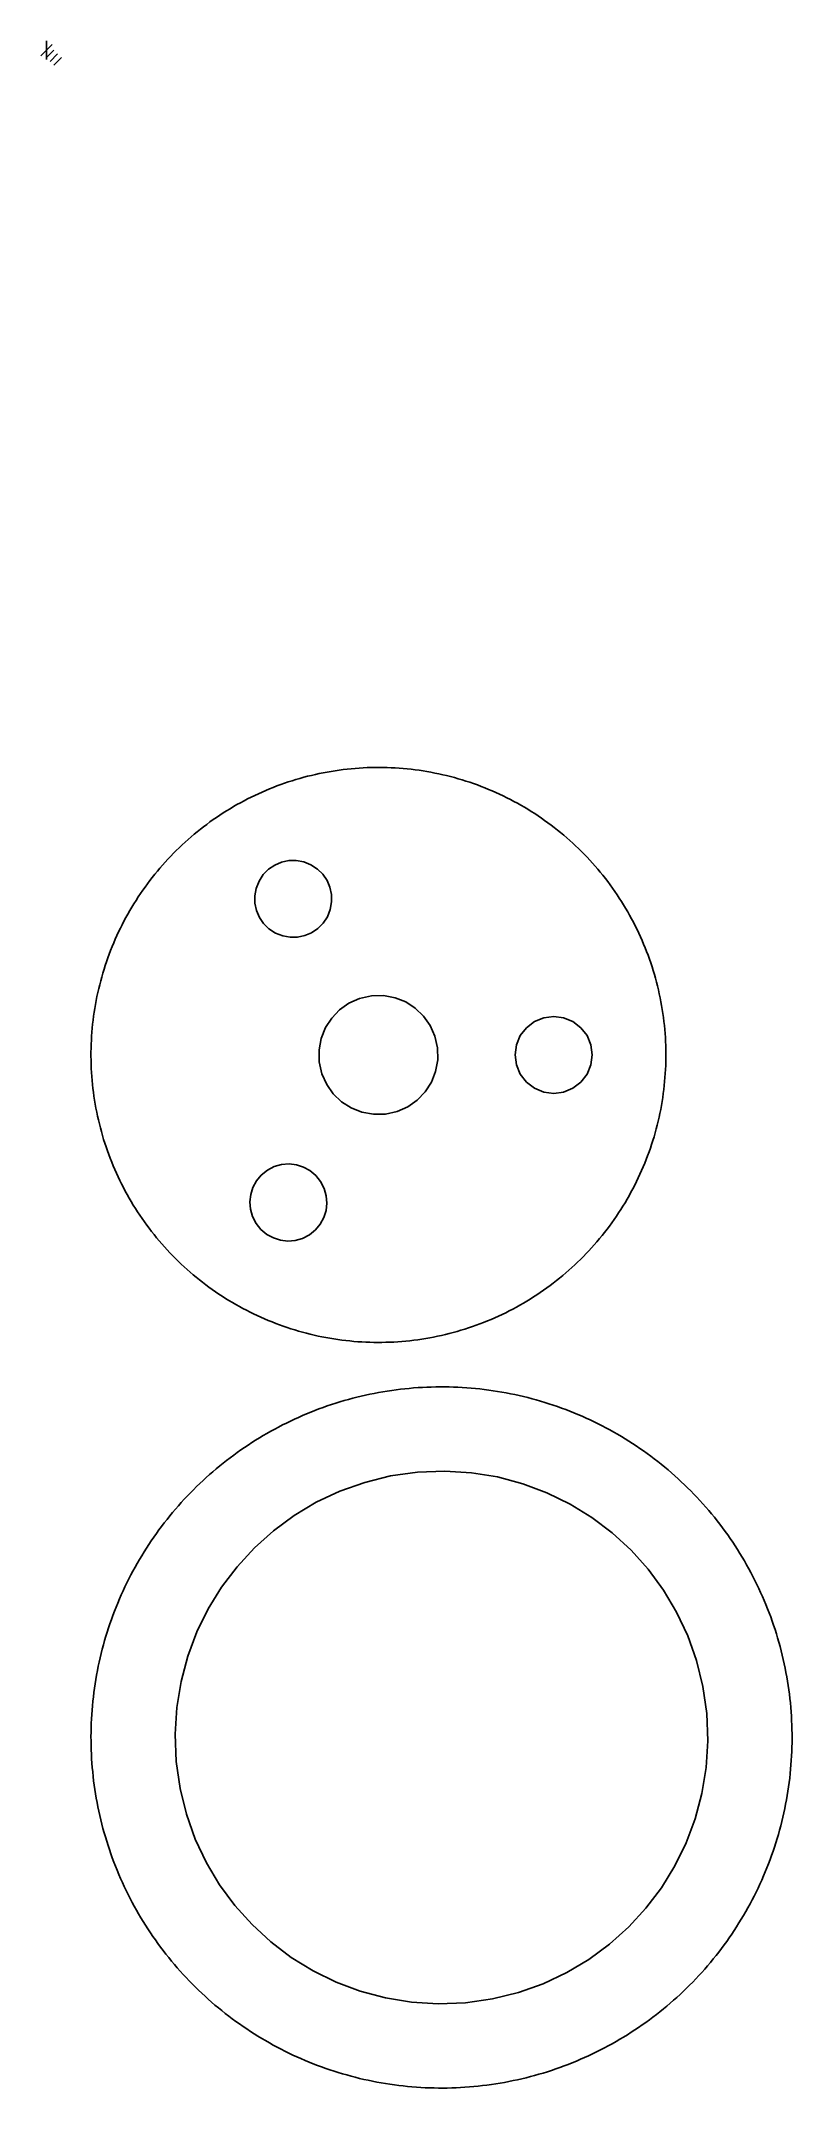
# Model space of a CAD drawing. Extents: x -1 to 106, y 6 to 298.
import ezdxf

# ---------------------------------------------------------------- set-up
doc = ezdxf.new("R2010")
doc.units = 0

msp = doc.modelspace()

# ---------------------------------------------------------------- linework, layer by layer
at = {"layer": 'Layer 1'}
for p, q in [((0, 298.322915), (0, 295.677085)), ((0.793749, 297.793749), (-0.793749, 296.206251)), ((1.058332, 297), (0, 295.941668)), ((1.587498, 296.470834), (0.529166, 295.412502)), ((2.116664, 295.941668), (1.058332, 294.883336)), ((34.491834, 192.637088), (35.036875, 192.813035)), ((35.036875, 192.813035), (35.584032, 192.981046)), ((35.584032, 192.981046), (36.133836, 193.141118)), ((36.133836, 193.141118), (36.68602, 193.294047)), ((36.68602, 193.294047), (37.238999, 193.439039)), ((37.238999, 193.439039), (37.794888, 193.576093)), ((37.794888, 193.576093), (38.352893, 193.706003)), ((38.352893, 193.706003), (38.911957, 193.827182)), ((38.911957, 193.827182), (39.472873, 193.941217)), ((39.472873, 193.941217), (40.035906, 194.047051)), ((40.035906, 194.047051), (40.599997, 194.146005)), ((40.599997, 194.146005), (41.16594, 194.236227)), ((41.16594, 194.236227), (41.731883, 194.318248)), ((41.731883, 194.318248), (42.299943, 194.393125)), ((42.299943, 194.393125), (42.868002, 194.459006)), ((42.868002, 194.459006), (43.437914, 194.518008)), ((43.437914, 194.518008), (44.007826, 194.569073)), ((44.007826, 194.569073), (44.579061, 194.611141)), ((44.579061, 194.611141), (45.150824, 194.646066)), ((45.150824, 194.646066), (45.722853, 194.673054)), ((45.722853, 194.673054), (46.294881, 194.691046)), ((46.294881, 194.691046), (46.86691, 194.702158)), ((46.86691, 194.702158), (47.439996, 194.705068)), ((47.439996, 194.705068), (48.012025, 194.700041)), ((48.012025, 194.700041), (48.584847, 194.686018)), ((48.584847, 194.686018), (49.156876, 194.665116)), ((49.156876, 194.665116), (49.728904, 194.636012)), ((49.728904, 194.636012), (50.299874, 194.599235)), ((50.299874, 194.599235), (50.870844, 194.554256)), ((50.870844, 194.554256), (51.441021, 194.500017)), ((51.441021, 194.500017), (52.009874, 194.439163)), ((52.009874, 194.439163), (52.577934, 194.370106)), ((52.577934, 194.370106), (53.145993, 194.293113)), ((53.145993, 194.293113), (53.711936, 194.208182)), ((53.711936, 194.208182), (54.276821, 194.116107)), ((54.276821, 194.116107), (54.839854, 194.015036)), ((54.839854, 194.015036), (55.402886, 193.907086)), ((55.402886, 193.907086), (55.963009, 193.79014)), ((55.963009, 193.79014), (56.521808, 193.666051)), ((56.521808, 193.666051), (57.07902, 193.534024)), ((57.07902, 193.534024), (57.63385, 193.39406)), ((57.63385, 193.39406), (58.187887, 193.247216)), ((58.187887, 193.247216), (58.739013, 193.09217)), ((58.739013, 193.09217), (59.288023, 192.929187)), ((59.288023, 192.929187), (59.833858, 192.758002)), ((59.833858, 192.758002), (60.377841, 192.580202)), ((27.674059, 189.676139), (28.178883, 189.947072)), ((28.178883, 189.947072), (28.686883, 190.211126)), ((28.686883, 190.211126), (29.198057, 190.468036)), ((29.198057, 190.468036), (29.712935, 190.718067)), ((29.712935, 190.718067), (30.232047, 190.961219)), ((30.232047, 190.961219), (30.75407, 191.196169)), ((30.75407, 191.196169), (31.279002, 191.424239)), ((31.279002, 191.424239), (31.806845, 191.645166)), ((31.806845, 191.645166), (32.338922, 191.858155)), ((32.338922, 191.858155), (32.87285, 192.064001)), ((32.87285, 192.064001), (33.409954, 192.263232)), ((33.409954, 192.263232), (33.949968, 192.454261)), ((33.949968, 192.454261), (34.491834, 192.637088)), ((60.377841, 192.580202), (60.919971, 192.395259)), ((60.919971, 192.395259), (61.458927, 192.201055)), ((61.458927, 192.201055), (61.994972, 192.00103)), ((61.994972, 192.00103), (62.527842, 191.79201)), ((62.527842, 191.79201), (63.05886, 191.577168)), ((63.05886, 191.577168), (63.585909, 191.354125)), ((63.585909, 191.354125), (64.110048, 191.123144)), ((64.110048, 191.123144), (64.631012, 190.886077)), ((64.631012, 190.886077), (65.148801, 190.641074)), ((65.148801, 190.641074), (65.662886, 190.389191)), ((65.662886, 190.389191), (66.173002, 190.129105)), ((66.173002, 190.129105), (66.679943, 189.8632)), ((66.679943, 189.8632), (67.182915, 189.59015)), ((22.858966, 186.588191), (23.320981, 186.926064)), ((23.320981, 186.926064), (23.786964, 187.259174)), ((23.786964, 187.259174), (24.257975, 187.584082)), ((24.257975, 187.584082), (24.732981, 187.904227)), ((24.732981, 187.904227), (25.212961, 188.21617)), ((25.212961, 188.21617), (25.696962, 188.522028)), ((25.696962, 188.522028), (26.184959, 188.821007)), ((26.184959, 188.821007), (26.677904, 189.113107)), ((26.677904, 189.113107), (27.173997, 189.398063)), ((27.173997, 189.398063), (27.674059, 189.676139)), ((67.182915, 189.59015), (67.681919, 189.309163)), ((67.681919, 189.309163), (68.176954, 189.02209)), ((68.176954, 189.02209), (68.66802, 188.728138)), ((68.66802, 188.728138), (69.154852, 188.427043)), ((69.154852, 188.427043), (69.637981, 188.119068)), ((69.637981, 188.119068), (70.116876, 187.804215)), ((70.116876, 187.804215), (70.589951, 187.483011)), ((70.589951, 187.483011), (71.05985, 187.155193)), ((71.05985, 187.155193), (71.524987, 186.821024)), ((19.345965, 183.653172), (19.766969, 184.041051)), ((19.766969, 184.041051), (20.192975, 184.423108)), ((20.192975, 184.423108), (20.62398, 184.799081)), ((20.62398, 184.799081), (21.060966, 185.169233)), ((21.060966, 185.169233), (21.502978, 185.533034)), ((21.502978, 185.533034), (21.949964, 185.891015)), ((21.949964, 185.891015), (22.401978, 186.243175)), ((22.401978, 186.243175), (22.858966, 186.588191)), ((71.524987, 186.821024), (71.984832, 186.480241)), ((71.984832, 186.480241), (72.439915, 186.133108)), ((72.439915, 186.133108), (72.889971, 185.780155)), ((72.889971, 185.780155), (73.335793, 185.420057)), ((73.335793, 185.420057), (73.775795, 185.054139)), ((73.775795, 185.054139), (74.211034, 184.682135)), ((74.211034, 184.682135), (74.640981, 184.304046)), ((74.640981, 184.304046), (75.065901, 183.920136)), ((16.55599, 180.777155), (16.93699, 181.204192)), ((16.93699, 181.204192), (17.323969, 181.626202)), ((17.323969, 181.626202), (17.71698, 182.043184)), ((17.71698, 182.043184), (18.115972, 182.454082)), ((18.115972, 182.454082), (18.519963, 182.859158)), ((18.519963, 182.859158), (18.929988, 183.259208)), ((18.929988, 183.259208), (19.345965, 183.653172)), ((33.537984, 181.188375), (32.567798, 180.775939)), ((34.568844, 181.409039), (33.537984, 181.188375)), ((35.630593, 181.428509), (34.568844, 181.409039)), ((36.693446, 181.237362), (35.630593, 181.428509)), ((37.72762, 180.826173), (36.693446, 181.237362)), ((75.065901, 183.920136), (75.485001, 183.530141)), ((75.485001, 183.530141), (75.898809, 183.13406)), ((75.898809, 183.13406), (76.306796, 182.733217)), ((76.306796, 182.733217), (76.71002, 182.326024)), ((76.71002, 182.326024), (77.105836, 181.913274)), ((77.105836, 181.913274), (77.49689, 181.495233)), ((77.49689, 181.495233), (77.882916, 181.071106)), ((77.882916, 181.071106), (78.261799, 180.642217)), ((14.398977, 178.105131), (14.742988, 178.563124)), ((14.742988, 178.563124), (15.092978, 179.01609)), ((15.092978, 179.01609), (15.44998, 179.464029)), ((15.44998, 179.464029), (15.811983, 179.907206)), ((15.811983, 179.907206), (16.18097, 180.344032)), ((16.18097, 180.344032), (16.55599, 180.777155)), ((30.319124, 178.482238), (29.908107, 177.447996)), ((30.928584, 179.413448), (30.319124, 178.482238)), ((31.68807, 180.181156), (30.928584, 179.413448)), ((32.567798, 180.775939), (31.68807, 180.181156)), ((38.658931, 180.216868), (37.72762, 180.826173)), ((39.426765, 179.457509), (38.658931, 180.216868)), ((40.021695, 178.57788), (39.426765, 179.457509)), ((40.434292, 177.607763), (40.021695, 178.57788)), ((78.261799, 180.642217), (78.634861, 180.208037)), ((78.634861, 180.208037), (79.001838, 179.768035)), ((79.001838, 179.768035), (79.362994, 179.324065)), ((79.362994, 179.324065), (79.7178, 178.874274)), ((79.7178, 178.874274), (80.065991, 178.420249)), ((80.065991, 178.420249), (80.407832, 177.961198)), ((12.173993, 174.773237), (12.471993, 175.262187)), ((12.471993, 175.262187), (12.775972, 175.747167)), ((12.775972, 175.747167), (13.087995, 176.228179)), ((13.087995, 176.228179), (13.405971, 176.704164)), ((13.405971, 176.704164), (13.729979, 177.17618)), ((13.729979, 177.17618), (14.060972, 177.643169)), ((14.060972, 177.643169), (14.398977, 178.105131)), ((29.908107, 177.447996), (29.717136, 176.385111)), ((29.717136, 176.385111), (29.736783, 175.323365)), ((29.736783, 175.323365), (29.957619, 174.292542)), ((40.655128, 176.57694), (40.434292, 177.607763)), ((40.483804, 174.452309), (40.674775, 175.515194)), ((40.674775, 175.515194), (40.655128, 176.57694)), ((80.407832, 177.961198), (80.742794, 177.497119)), ((80.742794, 177.497119), (81.071935, 177.028278)), ((81.071935, 177.028278), (81.394991, 176.555204)), ((81.394991, 176.555204), (81.710903, 176.078161)), ((81.710903, 176.078161), (82.019936, 175.59609)), ((82.019936, 175.59609), (82.321825, 175.110051)), ((10.533975, 171.756197), (10.789986, 172.268165)), ((10.789986, 172.268165), (11.052981, 172.777223)), ((11.052981, 172.777223), (11.322988, 173.282048)), ((11.322988, 173.282048), (11.59998, 173.783168)), ((11.59998, 173.783168), (11.883984, 174.280055)), ((11.883984, 174.280055), (12.173993, 174.773237)), ((29.957619, 174.292542), (30.370216, 173.322425)), ((30.370216, 173.322425), (30.965146, 172.442796)), ((30.965146, 172.442796), (31.732981, 171.683437)), ((38.703842, 171.719149), (39.463328, 172.486857)), ((39.463328, 172.486857), (40.072788, 173.418067)), ((40.072788, 173.418067), (40.483804, 174.452309)), ((82.321825, 175.110051), (82.617894, 174.61925)), ((82.617894, 174.61925), (82.906025, 174.125274)), ((82.906025, 174.125274), (83.187806, 173.62627)), ((83.187806, 173.62627), (83.462972, 173.124091)), ((83.462972, 173.124091), (83.729936, 172.618209)), ((83.729936, 172.618209), (83.990815, 172.108093)), ((9.364995, 169.144234), (9.58399, 169.673135)), ((9.58399, 169.673135), (9.810976, 170.198068)), ((9.810976, 170.198068), (10.044999, 170.721149)), ((10.044999, 170.721149), (10.285982, 171.240261)), ((10.285982, 171.240261), (10.533975, 171.756197)), ((31.732981, 171.683437), (32.664291, 171.074132)), ((32.664291, 171.074132), (33.698465, 170.662943)), ((33.698465, 170.662943), (34.761319, 170.471796)), ((34.761319, 170.471796), (35.823068, 170.491266)), ((35.823068, 170.491266), (36.853927, 170.71193)), ((36.853927, 170.71193), (37.824113, 171.124366)), ((37.824113, 171.124366), (38.703842, 171.719149)), ((83.990815, 172.108093), (84.244021, 171.595066)), ((84.244021, 171.595066), (84.490877, 171.078071)), ((84.490877, 171.078071), (84.729795, 170.558166)), ((84.729795, 170.558166), (84.960776, 170.034291)), ((84.960776, 170.034291), (85.185936, 169.507242)), ((85.185936, 169.507242), (85.402894, 168.978076)), ((8.204983, 165.911294), (8.379979, 166.457129)), ((8.379979, 166.457129), (8.561985, 166.99926)), ((8.561985, 166.99926), (8.750977, 167.540067)), ((8.750977, 167.540067), (8.947985, 168.077171)), ((8.947985, 168.077171), (9.152984, 168.612158)), ((9.152984, 168.612158), (9.364995, 169.144234)), ((85.402894, 168.978076), (85.611915, 168.445206)), ((85.611915, 168.445206), (85.813792, 167.909161)), ((85.813792, 167.909161), (86.00879, 167.371263)), ((86.00879, 167.371263), (86.19585, 166.830191)), ((86.19585, 166.830191), (86.375766, 166.286208)), ((7.44899, 163.151164), (7.584986, 163.707053)), ((7.584986, 163.707053), (7.727993, 164.26109)), ((7.727993, 164.26109), (7.879996, 164.813275)), ((7.879996, 164.813275), (8.038984, 165.363078)), ((8.038984, 165.363078), (8.204983, 165.911294)), ((86.375766, 166.286208), (86.54801, 165.740109)), ((86.54801, 165.740109), (86.711787, 165.191099)), ((86.711787, 165.191099), (86.868949, 164.641296)), ((86.868949, 164.641296), (87.016851, 164.088053)), ((87.016851, 164.088053), (87.158932, 163.533222)), ((87.158932, 163.533222), (87.292017, 162.976275)), ((6.88699, 160.344203), (6.983986, 160.909088)), ((6.983986, 160.909088), (7.087993, 161.472121)), ((7.087993, 161.472121), (7.200997, 162.033301)), ((7.200997, 162.033301), (7.320985, 162.593159)), ((7.320985, 162.593159), (7.44899, 163.151164)), ((43.147357, 161.084755), (41.806555, 160.137423)), ((44.672554, 161.763717), (43.147357, 161.084755)), ((46.352249, 162.13638), (44.672554, 161.763717)), ((48.072535, 162.165809), (46.352249, 162.13638)), ((49.714035, 161.861352), (48.072535, 162.165809)), ((51.238827, 161.252913), (49.714035, 161.861352)), ((52.608987, 160.370399), (51.238827, 161.252913)), ((87.292017, 162.976275), (87.417959, 162.41827)), ((87.417959, 162.41827), (87.534904, 161.857089)), ((87.534904, 161.857089), (87.644971, 161.295115)), ((87.644971, 161.295115), (87.747894, 160.732082)), ((87.747894, 160.732082), (87.841821, 160.167197)), ((6.521997, 157.506286), (6.578989, 158.07514)), ((6.578989, 158.07514), (6.643997, 158.644258)), ((6.643997, 158.644258), (6.716995, 159.212053)), ((6.716995, 159.212053), (6.797984, 159.779054)), ((6.797984, 159.779054), (6.88699, 160.344203)), ((40.680052, 158.959646), (39.797746, 157.589352)), ((41.806555, 160.137423), (40.680052, 158.959646)), ((53.786593, 159.243717), (52.608987, 160.370399)), ((54.733723, 157.902773), (53.786593, 159.243717)), ((55.412453, 156.377472), (54.733723, 157.902773)), ((69.602412, 158.458984), (68.455862, 157.577386)), ((70.939174, 159.011126), (69.602412, 158.458984)), ((72.349909, 159.195174), (70.939174, 159.011126)), ((73.760644, 159.011126), (72.349909, 159.195174)), ((75.097405, 158.458984), (73.760644, 159.011126)), ((76.243955, 157.577386), (75.097405, 158.458984)), ((87.841821, 160.167197), (87.92781, 159.601254)), ((87.92781, 159.601254), (88.00692, 159.034253)), ((88.00692, 159.034253), (88.07677, 158.466193)), ((88.07677, 158.466193), (88.140006, 157.897075)), ((88.140006, 157.897075), (88.193981, 157.327163)), ((6.355998, 154.648261), (6.372984, 155.221083)), ((6.372984, 155.221083), (6.397987, 155.793111)), ((6.397987, 155.793111), (6.431986, 156.364081)), ((6.431986, 156.364081), (6.472997, 156.935051)), ((6.472997, 156.935051), (6.521997, 157.506286)), ((39.189538, 156.064468), (38.885329, 154.422922)), ((39.797746, 157.589352), (39.189538, 156.064468)), ((55.784862, 154.697721), (55.412453, 156.377472)), ((67.045128, 155.133921), (66.854916, 153.700181)), ((67.591105, 156.447677), (67.045128, 155.133921)), ((68.455862, 157.577386), (67.591105, 156.447677)), ((77.108712, 156.447677), (76.243955, 157.577386)), ((77.65469, 155.133921), (77.108712, 156.447677)), ((77.844902, 153.700181), (77.65469, 155.133921)), ((88.193981, 157.327163), (88.240812, 156.756193)), ((88.240812, 156.756193), (88.27997, 156.185223)), ((88.27997, 156.185223), (88.309868, 155.613195)), ((88.309868, 155.613195), (88.332887, 155.041166)), ((88.332887, 155.041166), (88.347968, 154.469138)), ((6.344991, 153.503145), (6.347002, 154.076232)), ((6.352003, 152.931117), (6.344991, 153.503145)), ((6.347002, 154.076232), (6.355998, 154.648261)), ((6.367005, 152.359088), (6.352003, 152.931117)), ((6.389997, 151.78706), (6.367005, 152.359088)), ((38.885329, 154.422922), (38.915019, 152.70264)), ((38.915019, 152.70264), (39.287427, 151.022889)), ((55.510343, 151.335893), (55.814552, 152.97744)), ((55.814552, 152.97744), (55.784862, 154.697721)), ((66.854916, 153.700181), (67.045128, 152.26644)), ((67.045128, 152.26644), (67.591105, 150.952684)), ((77.108712, 150.952684), (77.65469, 152.26644)), ((77.65469, 152.26644), (77.844902, 153.700181)), ((88.326801, 152.179172), (88.30193, 151.607144)), ((88.343999, 152.752259), (88.326801, 152.179172)), ((88.352995, 153.324287), (88.343999, 152.752259)), ((88.347968, 154.469138), (88.354847, 153.897109)), ((88.354847, 153.897109), (88.352995, 153.324287)), ((6.420001, 151.215296), (6.389997, 151.78706)), ((6.459, 150.644061), (6.420001, 151.215296)), ((6.50599, 150.073091), (6.459, 150.644061)), ((6.559992, 149.50318), (6.50599, 150.073091)), ((6.622989, 148.934062), (6.559992, 149.50318)), ((6.692997, 148.366266), (6.622989, 148.934062)), ((39.287427, 151.022889), (39.966158, 149.497589)), ((39.966158, 149.497589), (40.913288, 148.156644)), ((54.019829, 148.440716), (54.902135, 149.81101)), ((54.902135, 149.81101), (55.510343, 151.335893)), ((67.591105, 150.952684), (68.455862, 149.822976)), ((68.455862, 149.822976), (69.602412, 148.941377)), ((69.602412, 148.941377), (70.939174, 148.389235)), ((73.760644, 148.389235), (75.097405, 148.941377)), ((75.097405, 148.941377), (76.243955, 149.822976)), ((76.243955, 149.822976), (77.108712, 150.952684)), ((88.120956, 149.325115), (88.055868, 148.756262)), ((88.177841, 149.894233), (88.120956, 149.325115)), ((88.226789, 150.465203), (88.177841, 149.894233)), ((88.267799, 151.036173), (88.226789, 150.465203)), ((88.30193, 151.607144), (88.267799, 151.036173)), ((6.772002, 147.799265), (6.692997, 148.366266)), ((6.857991, 147.233057), (6.772002, 147.799265)), ((6.951998, 146.668173), (6.857991, 147.233057)), ((7.055, 146.10514), (6.951998, 146.668173)), ((7.164987, 145.543166), (7.055, 146.10514)), ((40.913288, 148.156644), (42.090894, 147.029962)), ((42.090894, 147.029962), (43.461054, 146.147448)), ((43.461054, 146.147448), (44.985846, 145.53901)), ((50.027326, 145.636644), (51.552524, 146.315606)), ((51.552524, 146.315606), (52.893325, 147.262939)), ((52.893325, 147.262939), (54.019829, 148.440716)), ((70.939174, 148.389235), (72.349909, 148.205187)), ((72.349909, 148.205187), (73.760644, 148.389235)), ((87.715879, 146.491167), (87.611898, 145.928134)), ((87.812981, 147.056316), (87.715879, 146.491167)), ((87.901881, 147.621201), (87.812981, 147.056316)), ((87.982843, 148.188202), (87.901881, 147.621201)), ((88.055868, 148.756262), (87.982843, 148.188202)), ((7.281986, 144.98225), (7.164987, 145.543166)), ((7.40798, 144.424244), (7.281986, 144.98225)), ((7.540986, 143.867297), (7.40798, 144.424244)), ((7.682988, 143.312202), (7.540986, 143.867297)), ((7.830995, 142.759223), (7.682988, 143.312202)), ((44.985846, 145.53901), (46.627346, 145.234552)), ((46.627346, 145.234552), (48.347632, 145.263982)), ((48.347632, 145.263982), (50.027326, 145.636644)), ((86.971872, 143.139165), (86.820001, 142.587245)), ((87.115011, 143.693201), (86.971872, 143.139165)), ((87.251007, 144.24909), (87.115011, 143.693201)), ((87.3788, 144.807096), (87.251007, 144.24909)), ((87.498921, 145.367218), (87.3788, 144.807096)), ((87.611898, 145.928134), (87.498921, 145.367218)), ((7.987999, 142.209155), (7.830995, 142.759223)), ((8.151987, 141.660146), (7.987999, 142.209155)), ((8.323993, 141.114311), (8.151987, 141.660146)), ((8.503989, 140.570328), (8.323993, 141.114311)), ((8.690996, 140.029256), (8.503989, 140.570328)), ((86.137906, 140.40126), (85.948994, 139.860188)), ((86.319939, 140.943126), (86.137906, 140.40126)), ((86.494829, 141.489225), (86.319939, 140.943126)), ((86.660987, 142.037176), (86.494829, 141.489225)), ((86.820001, 142.587245), (86.660987, 142.037176)), ((8.885994, 139.491094), (8.690996, 140.029256)), ((9.087976, 138.955314), (8.885994, 139.491094)), ((9.296997, 138.422179), (9.087976, 138.955314)), ((9.513981, 137.893278), (9.296997, 138.422179)), ((9.738983, 137.366228), (9.513981, 137.893278)), ((9.96999, 136.842089), (9.738983, 137.366228)), ((31.50701, 137.253636), (30.639725, 136.556072)), ((32.496068, 137.764072), (31.50701, 137.253636)), ((33.535199, 138.058295), (32.496068, 137.764072)), ((34.593834, 138.142772), (33.535199, 138.058295)), ((35.641404, 138.023971), (34.593834, 138.142772)), ((36.647339, 137.708358), (35.641404, 138.023971)), ((37.581069, 137.2024), (36.647339, 137.708358)), ((85.115822, 137.727119), (84.88881, 137.201128)), ((85.334897, 138.256285), (85.115822, 137.727119)), ((85.546828, 138.788097), (85.334897, 138.256285)), ((85.751879, 139.323084), (85.546828, 138.788097)), ((85.948994, 139.860188), (85.751879, 139.323084)), ((10.208988, 136.322184), (9.96999, 136.842089)), ((10.455976, 135.805188), (10.208988, 136.322184)), ((10.708997, 135.292162), (10.455976, 135.805188)), ((10.969982, 134.782311), (10.708997, 135.292162)), ((11.236999, 134.276163), (10.969982, 134.782311)), ((29.443835, 134.791451), (29.128167, 133.785534)), ((29.949844, 135.725154), (29.443835, 134.791451)), ((30.639725, 136.556072), (29.949844, 135.725154)), ((38.412025, 136.512563), (37.581069, 137.2024)), ((39.109636, 135.645316), (38.412025, 136.512563)), ((39.620018, 134.656231), (39.109636, 135.645316)), ((39.914185, 133.617084), (39.620018, 134.656231)), ((83.646857, 134.623296), (83.376982, 134.118207)), ((83.909853, 135.132089), (83.646857, 134.623296)), ((84.165969, 135.644322), (83.909853, 135.132089)), ((84.413883, 136.160259), (84.165969, 135.644322)), ((84.654918, 136.679106), (84.413883, 136.160259)), ((84.88881, 137.201128), (84.654918, 136.679106)), ((11.51198, 133.774249), (11.236999, 134.276163)), ((11.793972, 133.275246), (11.51198, 133.774249)), ((12.081997, 132.781269), (11.793972, 133.275246)), ((12.377986, 132.290203), (12.081997, 132.781269)), ((12.679982, 131.804164), (12.377986, 132.290203)), ((12.988988, 131.322094), (12.679982, 131.804164)), ((29.128167, 133.785534), (29.009309, 132.73797)), ((29.009309, 132.73797), (29.093728, 131.67933)), ((29.093728, 131.67933), (29.387895, 130.640183)), ((39.564078, 130.504963), (39.879746, 131.51088)), ((39.879746, 131.51088), (39.998605, 132.558444)), ((39.998605, 132.558444), (39.914185, 133.617084)), ((81.922834, 131.653087), (81.611949, 131.17234)), ((82.227898, 132.138333), (81.922834, 131.653087)), ((82.525819, 132.627282), (82.227898, 132.138333)), ((82.815802, 133.1202), (82.525819, 132.627282)), ((83.099964, 133.617087), (82.815802, 133.1202)), ((83.376982, 134.118207), (83.099964, 133.617087)), ((13.304979, 130.845316), (12.988988, 131.322094)), ((13.627982, 130.372241), (13.304979, 130.845316)), ((13.956991, 129.903136), (13.627982, 130.372241)), ((14.29198, 129.439322), (13.956991, 129.903136)), ((14.63398, 128.98027), (14.29198, 129.439322)), ((14.981986, 128.526246), (14.63398, 128.98027)), ((15.336977, 128.07619), (14.981986, 128.526246)), ((29.387895, 130.640183), (29.898277, 129.651098)), ((29.898277, 129.651098), (30.595888, 128.783851)), ((30.595888, 128.783851), (31.426844, 128.094014)), ((37.500903, 128.042778), (38.368188, 128.740342)), ((38.368188, 128.740342), (39.058069, 129.57126)), ((39.058069, 129.57126), (39.564078, 130.504963)), ((79.956983, 128.837131), (79.606939, 128.384165)), ((80.300941, 129.295124), (79.956983, 128.837131)), ((80.638813, 129.757086), (80.300941, 129.295124)), ((80.969806, 130.224339), (80.638813, 129.757086)), ((81.29392, 130.696091), (80.969806, 130.224339)), ((81.611949, 131.17234), (81.29392, 130.696091)), ((15.697974, 127.63222), (15.336977, 128.07619)), ((16.064977, 127.192218), (15.697974, 127.63222)), ((16.437986, 126.758302), (16.064977, 127.192218)), ((16.816975, 126.329148), (16.437986, 126.758302)), ((17.202975, 125.905286), (16.816975, 126.329148)), ((17.593976, 125.487245), (17.202975, 125.905286)), ((31.426844, 128.094014), (32.360574, 127.588056)), ((32.360574, 127.588056), (33.366509, 127.272443)), ((33.366509, 127.272443), (34.414079, 127.153642)), ((34.414079, 127.153642), (35.472714, 127.238119)), ((35.472714, 127.238119), (36.511845, 127.532342)), ((36.511845, 127.532342), (37.500903, 128.042778)), ((77.375975, 125.774318), (76.982805, 125.357335)), ((77.762796, 126.196328), (77.375975, 125.774318)), ((78.143795, 126.6231), (77.762796, 126.196328)), ((78.518974, 127.056222), (78.143795, 126.6231)), ((78.887803, 127.493314), (78.518974, 127.056222)), ((79.250017, 127.936225), (78.887803, 127.493314)), ((79.606939, 128.384165), (79.250017, 127.936225)), ((17.989977, 125.074231), (17.593976, 125.487245)), ((18.39299, 124.667303), (17.989977, 125.074231)), ((18.800977, 124.266195), (18.39299, 124.667303)), ((19.21497, 123.870114), (18.800977, 124.266195)), ((19.633964, 123.480119), (19.21497, 123.870114)), ((20.058963, 123.096209), (19.633964, 123.480119)), ((20.488964, 122.71812), (20.058963, 123.096209)), ((20.923964, 122.346116), (20.488964, 122.71812)), ((74.506837, 122.977146), (74.075832, 122.601174)), ((74.932816, 123.359204), (74.506837, 122.977146)), ((75.354032, 123.747347), (74.932816, 123.359204)), ((75.769957, 124.141312), (75.354032, 123.747347)), ((76.179796, 124.541096), (75.769957, 124.141312)), ((76.583814, 124.946173), (76.179796, 124.541096)), ((76.982805, 125.357335), (76.583814, 124.946173)), ((21.363966, 121.980198), (20.923964, 122.346116)), ((21.809974, 121.6201), (21.363966, 121.980198)), ((22.259976, 121.267146), (21.809974, 121.6201)), ((22.71498, 120.920278), (22.259976, 121.267146)), ((23.174984, 120.579231), (22.71498, 120.920278)), ((23.639962, 120.245327), (23.174984, 120.579231)), ((24.109967, 119.917244), (23.639962, 120.245327)), ((24.582962, 119.596305), (24.109967, 119.917244)), ((70.441784, 119.816173), (69.966858, 119.496292)), ((70.913006, 120.141346), (70.441784, 119.816173)), ((71.378937, 120.474191), (70.913006, 120.141346)), ((71.840899, 120.812328), (71.378937, 120.474191)), ((72.297834, 121.157344), (71.840899, 120.812328)), ((72.750006, 121.50924), (72.297834, 121.157344)), ((73.196887, 121.867221), (72.750006, 121.50924)), ((73.639005, 122.231287), (73.196887, 121.867221)), ((74.075832, 122.601174), (73.639005, 122.231287)), ((25.061963, 119.281186), (24.582962, 119.596305)), ((25.544959, 118.973212), (25.061963, 119.281186)), ((26.031977, 118.672116), (25.544959, 118.973212)), ((26.522858, 118.378165), (26.031977, 118.672116)), ((27.017893, 118.091357), (26.522858, 118.378165)), ((27.516897, 117.810105), (27.017893, 118.091357)), ((28.019869, 117.53732), (27.516897, 117.810105)), ((28.527074, 117.271149), (28.019869, 117.53732)), ((29.036926, 117.011329), (28.527074, 117.271149)), ((29.551011, 116.759181), (29.036926, 117.011329)), ((65.50202, 116.932219), (64.986876, 116.682188)), ((66.012929, 117.189129), (65.50202, 116.932219)), ((66.520929, 117.453182), (66.012929, 117.189129)), ((67.026018, 117.724115), (66.520929, 117.453182)), ((67.525815, 118.002192), (67.026018, 117.724115)), ((68.021908, 118.287148), (67.525815, 118.002192)), ((68.514826, 118.579248), (68.021908, 118.287148)), ((69.002982, 118.878226), (68.514826, 118.579248)), ((69.486904, 119.184349), (69.002982, 118.878226)), ((69.966858, 119.496292), (69.486904, 119.184349)), ((30.069064, 116.514177), (29.551011, 116.759181)), ((30.590028, 116.277111), (30.069064, 116.514177)), ((31.113902, 116.04613), (30.590028, 116.277111)), ((31.640952, 115.823351), (31.113902, 116.04613)), ((32.17197, 115.608245), (31.640952, 115.823351)), ((32.70484, 115.399225), (32.17197, 115.608245)), ((33.240885, 115.1992), (32.70484, 115.399225)), ((33.779841, 115.005261), (33.240885, 115.1992)), ((34.321971, 114.820317), (33.779841, 115.005261)), ((34.865954, 114.642253), (34.321971, 114.820317)), ((35.412053, 114.471332), (34.865954, 114.642253)), ((35.961063, 114.308349), (35.412053, 114.471332)), ((36.511925, 114.153303), (35.961063, 114.308349)), ((37.065962, 114.006195), (36.511925, 114.153303)), ((37.621057, 113.866231), (37.065962, 114.006195)), ((57.460813, 113.961216), (56.904924, 113.824162)), ((58.014056, 114.106208), (57.460813, 113.961216)), ((58.565976, 114.259136), (58.014056, 114.106208)), ((59.116044, 114.419209), (58.565976, 114.259136)), ((59.662937, 114.587219), (59.116044, 114.419209)), ((60.207978, 114.763167), (59.662937, 114.587219)), ((60.749844, 114.946259), (60.207978, 114.763167)), ((61.289858, 115.137287), (60.749844, 114.946259)), ((61.826962, 115.336254), (61.289858, 115.137287)), ((62.36089, 115.542099), (61.826962, 115.336254)), ((62.892967, 115.755353), (62.36089, 115.542099)), ((63.42081, 115.97628), (62.892967, 115.755353)), ((63.946007, 116.204351), (63.42081, 115.97628)), ((64.468029, 116.4393), (63.946007, 116.204351)), ((64.986876, 116.682188), (64.468029, 116.4393)), ((38.178004, 113.734204), (37.621057, 113.866231)), ((38.737068, 113.610114), (38.178004, 113.734204)), ((39.296925, 113.493169), (38.737068, 113.610114)), ((39.859958, 113.385219), (39.296925, 113.493169)), ((40.422991, 113.284148), (39.859958, 113.385219)), ((40.987875, 113.192338), (40.422991, 113.284148)), ((41.553818, 113.107142), (40.987875, 113.192338)), ((42.121878, 113.030148), (41.553818, 113.107142)), ((42.689938, 112.961357), (42.121878, 113.030148)), ((43.259056, 112.900238), (42.689938, 112.961357)), ((43.828968, 112.846263), (43.259056, 112.900238)), ((44.399938, 112.801284), (43.828968, 112.846263)), ((44.970908, 112.764243), (44.399938, 112.801284)), ((45.542936, 112.735138), (44.970908, 112.764243)), ((46.114965, 112.714236), (45.542936, 112.735138)), ((46.688052, 112.700213), (46.114965, 112.714236)), ((47.259815, 112.695186), (46.688052, 112.700213)), ((47.832902, 112.698361), (47.259815, 112.695186)), ((48.404931, 112.709209), (47.832902, 112.698361)), ((48.976959, 112.727201), (48.404931, 112.709209)), ((49.548988, 112.754188), (48.976959, 112.727201)), ((50.121016, 112.789113), (49.548988, 112.754188)), ((50.691986, 112.831182), (50.121016, 112.789113)), ((51.261898, 112.882247), (50.691986, 112.831182)), ((51.83181, 112.941249), (51.261898, 112.882247)), ((52.399869, 113.00713), (51.83181, 112.941249)), ((52.967929, 113.082271), (52.399869, 113.00713)), ((53.533872, 113.164292), (52.967929, 113.082271)), ((54.099815, 113.25425), (53.533872, 113.164292)), ((54.663906, 113.353204), (54.099815, 113.25425)), ((55.226939, 113.459302), (54.663906, 113.353204)), ((55.787855, 113.572279), (55.226939, 113.459302)), ((56.346919, 113.694252), (55.787855, 113.572279)), ((56.904924, 113.824162), (56.346919, 113.694252)), ((44.90291, 105.027306), (45.518066, 105.168329)), ((45.518066, 105.168329), (46.134015, 105.300356)), ((46.134015, 105.300356), (46.752874, 105.425239)), ((46.752874, 105.425239), (47.373057, 105.543243)), ((47.373057, 105.543243), (47.994033, 105.652251)), ((47.994033, 105.652251), (48.616862, 105.753322)), ((48.616862, 105.753322), (49.241013, 105.847249)), ((49.241013, 105.847249), (49.865958, 105.933239)), ((49.865958, 105.933239), (50.491961, 106.011291)), ((50.491961, 106.011291), (51.119023, 106.081141)), ((51.119023, 106.081141), (51.746879, 106.143318)), ((51.746879, 106.143318), (52.374999, 106.197292)), ((52.374999, 106.197292), (53.003912, 106.24333)), ((53.003912, 106.24333), (53.633885, 106.281165)), ((53.633885, 106.281165), (54.263857, 106.311328)), ((54.263857, 106.311328), (54.894887, 106.334346)), ((54.894887, 106.334346), (55.525918, 106.348369)), ((55.525918, 106.348369), (56.15589, 106.355249)), ((56.15589, 106.355249), (56.78692, 106.353132)), ((56.78692, 106.353132), (57.417951, 106.344136)), ((57.417951, 106.344136), (58.048981, 106.326144)), ((58.048981, 106.326144), (58.678953, 106.301274)), ((58.678953, 106.301274), (59.308925, 106.267142)), ((59.308925, 106.267142), (59.938897, 106.226132)), ((59.938897, 106.226132), (60.567811, 106.177184)), ((60.567811, 106.177184), (61.195931, 106.120299)), ((61.195931, 106.120299), (61.824051, 106.055211)), ((61.824051, 106.055211), (62.44979, 105.982186)), ((62.44979, 105.982186), (63.075793, 105.901224)), ((63.075793, 105.901224), (63.701003, 105.812324)), ((63.701003, 105.812324), (64.323831, 105.715222)), ((64.323831, 105.715222), (64.945866, 105.611241)), ((64.945866, 105.611241), (65.566842, 105.498264)), ((65.566842, 105.498264), (66.185967, 105.378143)), ((66.185967, 105.378143), (66.804033, 105.25035)), ((66.804033, 105.25035), (67.419982, 105.114354)), ((67.419982, 105.114354), (68.034873, 104.971215)), ((35.949951, 102.004181), (36.527006, 102.258181)), ((36.527006, 102.258181), (37.10803, 102.505301)), ((37.10803, 102.505301), (37.691965, 102.74422)), ((37.691965, 102.74422), (38.279075, 102.975201)), ((38.279075, 102.975201), (38.868036, 103.200361)), ((38.868036, 103.200361), (39.460967, 103.417319)), ((39.460967, 103.417319), (40.056014, 103.626339)), ((40.056014, 103.626339), (40.653972, 103.828216)), ((40.653972, 103.828216), (41.254046, 104.022156)), ((41.254046, 104.022156), (41.857031, 104.209216)), ((41.857031, 104.209216), (42.461867, 104.388338)), ((42.461867, 104.388338), (43.068821, 104.559259)), ((43.068821, 104.559259), (43.677891, 104.723301)), ((43.677891, 104.723301), (44.288813, 104.87914)), ((44.288813, 104.87914), (44.90291, 105.027306)), ((68.034873, 104.971215), (68.646853, 104.819344)), ((68.646853, 104.819344), (69.25804, 104.66033)), ((69.25804, 104.66033), (69.865787, 104.494172)), ((69.865787, 104.494172), (70.471947, 104.319282)), ((70.471947, 104.319282), (71.076783, 104.137249)), ((71.076783, 104.137249), (71.677916, 103.948337)), ((71.677916, 103.948337), (72.27799, 103.751223)), ((72.27799, 103.751223), (72.873831, 103.546171)), ((72.873831, 103.546171), (73.46782, 103.33424)), ((73.46782, 103.33424), (74.059957, 103.114371)), ((74.059957, 103.114371), (74.64786, 102.887359)), ((74.64786, 102.887359), (75.233911, 102.652145)), ((75.233911, 102.652145), (75.816788, 102.410316)), ((75.816788, 102.410316), (76.39596, 102.161343)), ((30.366985, 99.074189), (30.908057, 99.399361)), ((30.908057, 99.399361), (31.452833, 99.716332)), ((31.452833, 99.716332), (32.001843, 100.027217)), ((32.001843, 100.027217), (32.555086, 100.331223)), ((32.555086, 100.331223), (33.112033, 100.628349)), ((33.112033, 100.628349), (33.672949, 100.917274)), ((33.672949, 100.917274), (34.23704, 101.200378)), ((34.23704, 101.200378), (34.804042, 101.47528)), ((34.804042, 101.47528), (35.375012, 101.743302)), ((35.375012, 101.743302), (35.949951, 102.004181)), ((76.39596, 102.161343), (76.973016, 101.904169)), ((76.973016, 101.904169), (77.545838, 101.641173)), ((77.545838, 101.641173), (78.116014, 101.37024)), ((78.116014, 101.37024), (78.681957, 101.09137)), ((78.681957, 101.09137), (79.24499, 100.806149)), ((79.24499, 100.806149), (79.803789, 100.514314)), ((79.803789, 100.514314), (80.358884, 100.214277)), ((80.358884, 100.214277), (80.910011, 99.908155)), ((80.910011, 99.908155), (81.457962, 99.595153)), ((81.457962, 99.595153), (82.001945, 99.274214)), ((82.001945, 99.274214), (82.5409, 98.947189)), ((26.193955, 96.239182), (26.699864, 96.616213)), ((26.699864, 96.616213), (27.20998, 96.987158)), ((27.20998, 96.987158), (27.724859, 97.351224)), ((27.724859, 97.351224), (28.245029, 97.709205)), ((28.245029, 97.709205), (28.768903, 98.061365)), ((28.768903, 98.061365), (29.297011, 98.405323)), ((29.297011, 98.405323), (29.829881, 98.743196)), ((29.829881, 98.743196), (30.366985, 99.074189)), ((82.5409, 98.947189), (83.075887, 98.613285)), ((83.075887, 98.613285), (83.607963, 98.273296)), ((83.607963, 98.273296), (84.133954, 97.926163)), ((84.133954, 97.926163), (84.65677, 97.572151)), ((84.65677, 97.572151), (85.173766, 97.21126)), ((85.173766, 97.21126), (85.68785, 96.844283)), ((85.68785, 96.844283), (86.19585, 96.471221)), ((86.19585, 96.471221), (86.69988, 96.09128)), ((22.792979, 93.424284), (23.263963, 93.844177)), ((23.263963, 93.844177), (23.738969, 94.258249)), ((23.738969, 94.258249), (24.219981, 94.667294)), ((24.219981, 94.667294), (24.705967, 95.069196)), ((24.705967, 95.069196), (25.19698, 95.465277)), ((25.19698, 95.465277), (25.692967, 95.855272)), ((25.692967, 95.855272), (26.193955, 96.239182)), ((49.092883, 93.648386), (45.387446, 92.736522)), ((52.944122, 94.192302), (49.092883, 93.648386)), ((56.83059, 94.344786), (52.944122, 94.192302)), ((60.639299, 94.109199), (56.83059, 94.344786)), ((64.349519, 93.502851), (60.639299, 94.109199)), ((67.940522, 92.543047), (64.349519, 93.502851)), ((86.69988, 96.09128), (87.198884, 95.705254)), ((87.198884, 95.705254), (87.69286, 95.313142)), ((87.69286, 95.313142), (88.18181, 94.91415)), ((88.18181, 94.91415), (88.665997, 94.510132)), ((88.665997, 94.510132), (89.144892, 94.099235)), ((89.144892, 94.099235), (89.61876, 93.682252)), ((89.61876, 93.682252), (90.086807, 93.259184)), ((19.653966, 90.319137), (20.085977, 90.780306)), ((20.085977, 90.780306), (20.522962, 91.23433)), ((20.522962, 91.23433), (20.96598, 91.684386)), ((20.96598, 91.684386), (21.413972, 92.127298)), ((21.413972, 92.127298), (21.868976, 92.565183)), ((21.868976, 92.565183), (22.327974, 92.997247)), ((22.327974, 92.997247), (22.792979, 93.424284)), ((41.845116, 91.477439), (38.483198, 89.891867)), ((45.387446, 92.736522), (41.845116, 91.477439)), ((71.39158, 91.247096), (67.940522, 92.543047)), ((74.681963, 89.632304), (71.39158, 91.247096)), ((90.086807, 93.259184), (90.549828, 92.831353)), ((90.549828, 92.831353), (91.007821, 92.396379)), ((91.007821, 92.396379), (91.459993, 91.956377)), ((91.459993, 91.956377), (91.905815, 91.511348)), ((91.905815, 91.511348), (92.346875, 91.059176)), ((92.346875, 91.059176), (92.78185, 90.602241)), ((92.78185, 90.602241), (93.211003, 90.140279)), ((17.189984, 87.447354), (17.585985, 87.938155)), ((17.585985, 87.938155), (17.986987, 88.425252)), ((17.986987, 88.425252), (18.394974, 88.906264)), ((18.394974, 88.906264), (18.808967, 89.383307)), ((18.808967, 89.383307), (19.227987, 89.854265)), ((19.227987, 89.854265), (19.653966, 90.319137)), ((35.318998, 88.000538), (32.369822, 85.824181)), ((38.483198, 89.891867), (35.318998, 88.000538)), ((77.790942, 87.71598), (74.681963, 89.632304)), ((80.697789, 85.515429), (77.790942, 87.71598)), ((93.211003, 90.140279), (93.634865, 89.672232)), ((93.634865, 89.672232), (94.051848, 89.199158)), ((94.051848, 89.199158), (94.46301, 88.721321)), ((94.46301, 88.721321), (94.86888, 88.237134)), ((94.86888, 88.237134), (95.267872, 87.749243)), ((95.267872, 87.749243), (95.660777, 87.255266)), ((14.949971, 84.396182), (15.307979, 84.916353)), ((15.307979, 84.916353), (15.670987, 85.432289)), ((15.670987, 85.432289), (16.040979, 85.943199)), ((16.040979, 85.943199), (16.417984, 86.449347)), ((16.417984, 86.449347), (16.800968, 86.950202)), ((16.800968, 86.950202), (17.189984, 87.447354)), ((32.369822, 85.824181), (29.652973, 83.383528)), ((83.381775, 83.047961), (80.697789, 85.515429)), ((95.660777, 87.255266), (96.047862, 86.757321)), ((96.047862, 86.757321), (96.427804, 86.254349)), ((96.427804, 86.254349), (96.801924, 85.746349)), ((96.801924, 85.746349), (97.169959, 85.233323)), ((97.169959, 85.233323), (97.53085, 84.716328)), ((97.53085, 84.716328), (97.88592, 84.194306)), ((13.264975, 81.730244), (13.587977, 82.272375)), ((13.587977, 82.272375), (13.918971, 82.809214)), ((13.918971, 82.809214), (14.25597, 83.343142)), ((14.25597, 83.343142), (14.599981, 83.87125)), ((14.599981, 83.87125), (14.949971, 84.396182)), ((29.652973, 83.383528), (27.185759, 80.699308)), ((85.82217, 80.330881), (83.381775, 83.047961)), ((97.88592, 84.194306), (98.233847, 83.668315)), ((98.233847, 83.668315), (98.574895, 83.137297)), ((98.574895, 83.137297), (98.909857, 82.60231)), ((98.909857, 82.60231), (99.23794, 82.063354)), ((99.23794, 82.063354), (99.558879, 81.520165)), ((11.468985, 78.399144), (11.749972, 78.964293)), ((11.749972, 78.964293), (12.038976, 79.525209)), ((12.038976, 79.525209), (12.334992, 80.082157)), ((12.334992, 80.082157), (12.637992, 80.6354)), ((12.637992, 80.6354), (12.947978, 81.185203)), ((12.947978, 81.185203), (13.264975, 81.730244)), ((27.185759, 80.699308), (24.985484, 77.792253)), ((87.998247, 77.381498), (85.82217, 80.330881)), ((99.558879, 81.520165), (99.872939, 80.973272)), ((99.872939, 80.973272), (100.179855, 80.422146)), ((100.179855, 80.422146), (100.479892, 79.867315)), ((100.479892, 79.867315), (100.772786, 79.308251)), ((100.772786, 79.308251), (101.0588, 78.746277)), ((10.167978, 75.526302), (10.413987, 76.107326)), ((10.413987, 76.107326), (10.665976, 76.685175)), ((10.665976, 76.685175), (10.926987, 77.260379)), ((10.926987, 77.260379), (11.193978, 77.831349)), ((11.193978, 77.831349), (11.468985, 78.399144)), ((24.985484, 77.792253), (23.069454, 74.683092)), ((89.889277, 74.217119), (87.998247, 77.381498)), ((101.0588, 78.746277), (101.337935, 78.180334)), ((101.337935, 78.180334), (101.609926, 77.611216)), ((101.609926, 77.611216), (101.874774, 77.038394)), ((101.874774, 77.038394), (102.131948, 76.462397)), ((102.131948, 76.462397), (102.381979, 75.883224)), ((9.050988, 72.576201), (9.258976, 73.172307)), ((9.258976, 73.172307), (9.474982, 73.765237)), ((9.474982, 73.765237), (9.698978, 74.355258)), ((9.698978, 74.355258), (9.929985, 74.942367)), ((9.929985, 74.942367), (10.167978, 75.526302)), ((23.069454, 74.683092), (21.454975, 71.392556)), ((91.474529, 70.855051), (89.889277, 74.217119)), ((102.381979, 75.883224), (102.624867, 75.300348)), ((102.624867, 75.300348), (102.859816, 74.715355)), ((102.859816, 74.715355), (103.087887, 74.127187)), ((103.087887, 74.127187), (103.308814, 73.536373)), ((103.308814, 73.536373), (103.521803, 72.942384)), ((8.121984, 69.562337), (8.292984, 70.170348)), ((8.292984, 70.170348), (8.470995, 70.775185)), ((8.470995, 70.775185), (8.656997, 71.37817)), ((8.656997, 71.37817), (8.849984, 71.978244)), ((8.849984, 71.978244), (9.050988, 72.576201)), ((21.454975, 71.392556), (20.159351, 67.941376)), ((92.733277, 67.312601), (91.474529, 70.855051)), ((103.521803, 72.942384), (103.727913, 72.345221)), ((103.727913, 72.345221), (103.925821, 71.746205)), ((103.925821, 71.746205), (104.115792, 71.145337)), ((104.115792, 71.145337), (104.298883, 70.541294)), ((104.298883, 70.541294), (104.473773, 69.935399)), ((7.516988, 67.112298), (7.656979, 67.728247)), ((7.656979, 67.728247), (7.803981, 68.341286)), ((7.803981, 68.341286), (7.959001, 68.953266)), ((7.959001, 68.953266), (8.121984, 69.562337)), ((20.159351, 67.941376), (19.199887, 64.350281)), ((93.64479, 63.607078), (92.733277, 67.312601)), ((104.473773, 69.935399), (104.641783, 69.327387)), ((104.641783, 69.327387), (104.801855, 68.717258)), ((104.801855, 68.717258), (104.953991, 68.10422)), ((104.953991, 68.10422), (105.097924, 67.490387)), ((105.097924, 67.490387), (105.234978, 66.874173)), ((6.93599, 64.012179), (7.036003, 64.635272)), ((7.036003, 64.635272), (7.144985, 65.257307)), ((7.144985, 65.257307), (7.260978, 65.877225)), ((7.260978, 65.877225), (7.384988, 66.49529)), ((7.384988, 66.49529), (7.516988, 67.112298)), ((19.199887, 64.350281), (18.593891, 60.640004)), ((105.234978, 66.874173), (105.36383, 66.257166)), ((105.36383, 66.257166), (105.484744, 65.637248)), ((105.484744, 65.637248), (105.597986, 65.01733)), ((105.597986, 65.01733), (105.703819, 64.395295)), ((105.703819, 64.395295), (105.800921, 63.771408)), ((6.550996, 60.882427), (6.611982, 61.510282)), ((6.611982, 61.510282), (6.680985, 62.137344)), ((6.680985, 62.137344), (6.757979, 62.763347)), ((6.757979, 62.763347), (6.84299, 63.388292)), ((6.84299, 63.388292), (6.93599, 64.012179)), ((94.18834, 59.755787), (93.64479, 63.607078)), ((105.800921, 63.771408), (105.890879, 63.147257)), ((105.890879, 63.147257), (105.9729, 62.521254)), ((105.9729, 62.521254), (106.046983, 61.89525)), ((106.046983, 61.89525), (106.112864, 61.267395)), ((6.386002, 58.36439), (6.415, 58.994362)), ((6.415, 58.994362), (6.451989, 59.624334)), ((6.451989, 59.624334), (6.498, 60.253248)), ((6.498, 60.253248), (6.550996, 60.882427)), ((18.593891, 60.640004), (18.358666, 56.831273)), ((94.341193, 55.869334), (94.18834, 59.755787)), ((106.112864, 61.267395), (106.170808, 60.639275)), ((106.170808, 60.639275), (106.220814, 60.010361)), ((106.220814, 60.010361), (106.262883, 59.381183)), ((106.262883, 59.381183), (106.296749, 58.751211)), ((106.296749, 58.751211), (106.323737, 58.12018)), ((6.344991, 56.472357), (6.350997, 57.103388)), ((6.347981, 55.841327), (6.344991, 56.472357)), ((6.357982, 55.210296), (6.347981, 55.841327)), ((6.350997, 57.103388), (6.363988, 57.734418)), ((6.363988, 57.734418), (6.386002, 58.36439)), ((18.358666, 56.831273), (18.511518, 52.944819)), ((94.105968, 52.060603), (94.341193, 55.869334)), ((106.323737, 58.12018), (106.341993, 57.490208)), ((106.348872, 55.597381), (106.335908, 54.966351)), ((106.341993, 57.490208), (106.351783, 56.859178)), ((106.354958, 56.228412), (106.348872, 55.597381)), ((106.351783, 56.859178), (106.354958, 56.228412)), ((6.376001, 54.580324), (6.357982, 55.210296)), ((6.402988, 53.949294), (6.376001, 54.580324)), ((6.436987, 53.319322), (6.402988, 53.949294)), ((6.479003, 52.690408), (6.436987, 53.319322)), ((6.528982, 52.061229), (6.479003, 52.690408)), ((18.511518, 52.944819), (19.055068, 49.093529)), ((106.247802, 53.076434), (106.201764, 52.447256)), ((106.284843, 53.706407), (106.247802, 53.076434)), ((106.313947, 54.336379), (106.284843, 53.706407)), ((106.335908, 54.966351), (106.313947, 54.336379)), ((6.586979, 51.433374), (6.528982, 52.061229)), ((6.652992, 50.805254), (6.586979, 51.433374)), ((6.726996, 50.179251), (6.652992, 50.805254)), ((6.808991, 49.553247), (6.726996, 50.179251)), ((93.499971, 48.350325), (94.105968, 52.060603)), ((105.941944, 49.937422), (105.856748, 49.312212)), ((106.018937, 50.563425), (105.941944, 49.937422)), ((106.087993, 51.190222), (106.018937, 50.563425)), ((106.148848, 51.818342), (106.087993, 51.190222)), ((106.201764, 52.447256), (106.148848, 51.818342)), ((6.899002, 48.92936), (6.808991, 49.553247)), ((6.995998, 48.305209), (6.899002, 48.92936)), ((7.10199, 47.683439), (6.995998, 48.305209)), ((7.214993, 47.063257), (7.10199, 47.683439)), ((7.335987, 46.443339), (7.214993, 47.063257)), ((19.055068, 49.093529), (19.966581, 45.388005)), ((92.540508, 44.759231), (93.499971, 48.350325)), ((105.438971, 46.82328), (105.314882, 46.205214)), ((105.554859, 47.443198), (105.438971, 46.82328)), ((105.663867, 48.065232), (105.554859, 47.443198)), ((105.763879, 48.688325), (105.663867, 48.065232)), ((105.856748, 49.312212), (105.763879, 48.688325)), ((7.464998, 45.826331), (7.335987, 46.443339)), ((7.601999, 45.210382), (7.464998, 45.826331)), ((7.745985, 44.596285), (7.601999, 45.210382)), ((7.897988, 43.983246), (7.745985, 44.596285)), ((8.057981, 43.373382), (7.897988, 43.983246)), ((19.966581, 45.388005), (21.225329, 41.845556)), ((91.244883, 41.30805), (92.540508, 44.759231)), ((104.895782, 44.359218), (104.740737, 43.747238)), ((105.042891, 44.972257), (104.895782, 44.359218)), ((105.182855, 45.588206), (105.042891, 44.972257)), ((105.314882, 46.205214), (105.182855, 45.588206)), ((8.225991, 42.76537), (8.057981, 43.373382)), ((8.400986, 42.159211), (8.225991, 42.76537)), ((8.583999, 41.555432), (8.400986, 42.159211)), ((8.773996, 40.9543), (8.583999, 41.555432)), ((8.971983, 40.355284), (8.773996, 40.9543)), ((21.225329, 41.845556), (22.810581, 38.483488)), ((89.630404, 38.017514), (91.244883, 41.30805)), ((104.042767, 41.322335), (103.849886, 40.72226)), ((104.228769, 41.925319), (104.042767, 41.322335)), ((104.406833, 42.530421), (104.228769, 41.925319)), ((104.577754, 43.138432), (104.406833, 42.530421)), ((104.740737, 43.747238), (104.577754, 43.138432)), ((9.177987, 39.758385), (8.971983, 40.355284)), ((9.390977, 39.164396), (9.177987, 39.758385)), ((9.611983, 38.573317), (9.390977, 39.164396)), ((9.840001, 37.985414), (9.611983, 38.573317)), ((10.074977, 37.400421), (9.840001, 37.985414)), ((22.810581, 38.483488), (24.701611, 35.319108)), ((87.714374, 34.908354), (89.630404, 38.017514)), ((103.000839, 38.345247), (102.769858, 37.758402)), ((103.224941, 38.935267), (103.000839, 38.345247)), ((103.440841, 39.528197), (103.224941, 38.935267)), ((103.648803, 40.124303), (103.440841, 39.528197)), ((103.849886, 40.72226), (103.648803, 40.124303)), ((10.317996, 36.81728), (10.074977, 37.400421)), ((10.567974, 36.238372), (10.317996, 36.81728)), ((10.82499, 35.662375), (10.567974, 36.238372)), ((11.089996, 35.089288), (10.82499, 35.662375)), ((11.361988, 34.520435), (11.089996, 35.089288)), ((24.701611, 35.319108), (26.877688, 32.369725)), ((101.772909, 35.44039), (101.505945, 34.86942)), ((102.033788, 36.015329), (101.772909, 35.44039)), ((102.285936, 36.593443), (102.033788, 36.015329)), ((102.531998, 37.174202), (102.285936, 36.593443)), ((102.769858, 37.758402), (102.531998, 37.174202)), ((11.640991, 33.954227), (11.361988, 34.520435)), ((11.926978, 33.392253), (11.640991, 33.954227)), ((12.219978, 32.833454), (11.926978, 33.392253)), ((12.519988, 32.279417), (12.219978, 32.833454)), ((12.826984, 31.726438), (12.519988, 32.279417)), ((26.877688, 32.369725), (29.318083, 29.652646)), ((85.514099, 32.001298), (87.714374, 34.908354)), ((100.364799, 32.618348), (100.061851, 32.065105)), ((100.660867, 33.175295), (100.364799, 32.618348)), ((100.949792, 33.736211), (100.660867, 33.175295)), ((101.230779, 34.30136), (100.949792, 33.736211)), ((101.505945, 34.86942), (101.230779, 34.30136)), ((13.140991, 31.181397), (12.826984, 31.726438)), ((13.461983, 30.636356), (13.140991, 31.181397)), ((13.789987, 30.099253), (13.461983, 30.636356)), ((14.124975, 29.562149), (13.789987, 30.099253)), ((14.46597, 29.032983), (14.124975, 29.562149)), ((29.318083, 29.652646), (32.002069, 27.185177)), ((80.330037, 26.876425), (83.046885, 29.317078)), ((83.046885, 29.317078), (85.514099, 32.001298)), ((98.443926, 29.358421), (98.099968, 28.829255)), ((98.781005, 29.890232), (98.443926, 29.358421)), ((99.111998, 30.427336), (98.781005, 29.890232)), ((99.434789, 30.969731), (99.111998, 30.427336)), ((99.75176, 31.514772), (99.434789, 30.969731)), ((100.061851, 32.065105), (99.75176, 31.514772)), ((14.813976, 28.506463), (14.46597, 29.032983)), ((15.168993, 27.985235), (14.813976, 28.506463)), ((15.52999, 27.466652), (15.168993, 27.985235)), ((15.897972, 26.953361), (15.52999, 27.466652)), ((16.271987, 26.445362), (15.897972, 26.953361)), ((16.651981, 25.942654), (16.271987, 26.445362)), ((32.002069, 27.185177), (34.908916, 24.984627)), ((77.38086, 24.700069), (80.330037, 26.876425)), ((96.658784, 26.75757), (96.281754, 26.252216)), ((97.028936, 27.268215), (96.658784, 26.75757)), ((97.391944, 27.784152), (97.028936, 27.268215)), ((97.749925, 28.30538), (97.391944, 27.784152)), ((98.099968, 28.829255), (97.749925, 28.30538)), ((17.038986, 25.445238), (16.651981, 25.942654)), ((17.431972, 24.950468), (17.038986, 25.445238)), ((17.830989, 24.463635), (17.431972, 24.950468)), ((18.236965, 23.979448), (17.830989, 24.463635)), ((18.647969, 23.500553), (18.236965, 23.979448)), ((19.064978, 23.029595), (18.647969, 23.500553)), ((34.908916, 24.984627), (38.017895, 23.068302)), ((74.21666, 22.808739), (77.38086, 24.700069)), ((94.30479, 23.79424), (93.890982, 23.317991)), ((94.712777, 24.275781), (94.30479, 23.79424)), ((95.113884, 24.762614), (94.712777, 24.275781)), ((95.509965, 25.252092), (95.113884, 24.762614)), ((95.898902, 25.749508), (95.509965, 25.252092)), ((96.281754, 26.252216), (95.898902, 25.749508)), ((19.488972, 22.561283), (19.064978, 23.029595)), ((19.917967, 22.098263), (19.488972, 22.561283)), ((20.352968, 21.640534), (19.917967, 22.098263)), ((20.793975, 21.188097), (20.352968, 21.640534)), ((21.239982, 20.743598), (20.793975, 21.188097)), ((21.69197, 20.30439), (21.239982, 20.743598)), ((38.017895, 23.068302), (41.308278, 21.45351)), ((41.308278, 21.45351), (44.759336, 20.157559)), ((67.312412, 19.964085), (70.854742, 21.223168)), ((70.854742, 21.223168), (74.21666, 22.808739)), ((91.285897, 20.574265), (90.830815, 20.135057)), ((91.733837, 21.016119), (91.285897, 20.574265)), ((92.177013, 21.46591), (91.733837, 21.016119)), ((92.61384, 21.920992), (92.177013, 21.46591)), ((93.045904, 22.381367), (92.61384, 21.920992)), ((93.471882, 22.847033), (93.045904, 22.381367)), ((93.890982, 23.317991), (93.471882, 22.847033)), ((22.149963, 19.870474), (21.69197, 20.30439)), ((22.612983, 19.44185), (22.149963, 19.870474)), ((23.080977, 19.018517), (22.612983, 19.44185)), ((23.554978, 18.600476), (23.080977, 19.018517)), ((24.033979, 18.190372), (23.554978, 18.600476)), ((24.517981, 17.78556), (24.033979, 18.190372)), ((25.006956, 17.38604), (24.517981, 17.78556)), ((44.759336, 20.157559), (48.350339, 19.197755)), ((48.350339, 19.197755), (52.060559, 18.591407)), ((52.060559, 18.591407), (55.869268, 18.355821)), ((55.869268, 18.355821), (59.755736, 18.508305)), ((59.755736, 18.508305), (63.606975, 19.05222)), ((63.606975, 19.05222), (67.312412, 19.964085)), ((87.993956, 17.632102), (87.50289, 17.235227)), ((88.479995, 18.034268), (87.993956, 17.632102)), ((88.961007, 18.441726), (88.479995, 18.034268)), ((89.435933, 18.857121), (88.961007, 18.441726)), ((89.906891, 19.275162), (89.435933, 18.857121)), ((90.371763, 19.703787), (89.906891, 19.275162)), ((90.830815, 20.135057), (90.371763, 19.703787)), ((25.500959, 16.994457), (25.006956, 17.38604)), ((25.999963, 16.608166), (25.500959, 16.994457)), ((26.504073, 16.229812), (25.999963, 16.608166)), ((27.012072, 15.85675), (26.504073, 16.229812)), ((27.525892, 15.48898), (27.012072, 15.85675)), ((28.042888, 15.129147), (27.525892, 15.48898)), ((28.565968, 14.774606), (28.042888, 15.129147)), ((29.091959, 14.428002), (28.565968, 14.774606)), ((83.931019, 14.639668), (83.402912, 14.29571)), ((84.454894, 14.991564), (83.931019, 14.639668)), ((84.974799, 15.348751), (84.454894, 14.991564)), ((85.489942, 15.713875), (84.974799, 15.348751)), ((85.999794, 16.084291), (85.489942, 15.713875)), ((86.505941, 16.462645), (85.999794, 16.084291)), ((87.006797, 16.84629), (86.505941, 16.462645)), ((87.50289, 17.235227), (87.006797, 16.84629)), ((29.624036, 14.08669), (29.091959, 14.428002)), ((30.159022, 13.753315), (29.624036, 14.08669)), ((30.697978, 13.425232), (30.159022, 13.753315)), ((31.241961, 13.105087), (30.697978, 13.425232)), ((31.789912, 12.792879), (31.241961, 13.105087)), ((32.341038, 12.485963), (31.789912, 12.792879)), ((32.895869, 12.186984), (32.341038, 12.485963)), ((33.454933, 11.893297), (32.895869, 12.186984)), ((34.017965, 11.610193), (33.454933, 11.893297)), ((79.026973, 11.782172), (78.462882, 11.499068)), ((79.587889, 12.073213), (79.026973, 11.782172)), ((80.144837, 12.369546), (79.587889, 12.073213)), ((80.697815, 12.673817), (80.144837, 12.369546)), ((81.246825, 12.983379), (80.697815, 12.673817)), ((81.791866, 13.300878), (81.246825, 12.983379)), ((82.332938, 13.626315), (81.791866, 13.300878)), ((82.869777, 13.957044), (82.332938, 13.626315)), ((83.402912, 14.29571), (82.869777, 13.957044)), ((34.583909, 11.329735), (34.017965, 11.610193)), ((35.154085, 11.05986), (34.583909, 11.329735)), ((35.726907, 10.795277), (35.154085, 11.05986)), ((36.303963, 10.538632), (35.726907, 10.795277)), ((36.88287, 10.289924), (36.303963, 10.538632)), ((37.466011, 10.049153), (36.88287, 10.289924)), ((38.052062, 9.813674), (37.466011, 10.049153)), ((38.639966, 9.586133), (38.052062, 9.813674)), ((39.231838, 9.366529), (38.639966, 9.586133)), ((39.825827, 9.154863), (39.231838, 9.366529)), ((40.421932, 8.948488), (39.825827, 9.154863)), ((41.022007, 8.752696), (40.421932, 8.948488)), ((72.045951, 8.871759), (71.445877, 8.678613)), ((72.643908, 9.075488), (72.045951, 8.871759)), ((73.238956, 9.284508), (72.643908, 9.075488)), ((73.831886, 9.501466), (73.238956, 9.284508)), ((74.420848, 9.726362), (73.831886, 9.501466)), ((75.007958, 9.956549), (74.420848, 9.726362)), ((75.591892, 10.194674), (75.007958, 9.956549)), ((76.172917, 10.443382), (75.591892, 10.194674)), ((76.749972, 10.697382), (76.172917, 10.443382)), ((77.324911, 10.956673), (76.749972, 10.697382)), ((77.895881, 11.226548), (77.324911, 10.956673)), ((78.462882, 11.499068), (77.895881, 11.226548)), ((41.622875, 8.562197), (41.022007, 8.752696)), ((42.227976, 8.38228), (41.622875, 8.562197)), ((42.833871, 8.207655), (42.227976, 8.38228)), ((43.441883, 8.040968), (42.833871, 8.207655)), ((44.053069, 7.882218), (43.441883, 8.040968)), ((44.66505, 7.72876), (44.053069, 7.882218)), ((45.279941, 7.585885), (44.66505, 7.72876)), ((45.89589, 7.450948), (45.279941, 7.585885)), ((46.513956, 7.321302), (45.89589, 7.450948)), ((47.132816, 7.20224), (46.513956, 7.321302)), ((47.754057, 7.088469), (47.132816, 7.20224)), ((48.375827, 6.985282), (47.754057, 7.088469)), ((48.99892, 6.887386), (48.375827, 6.985282)), ((49.623865, 6.800074), (48.99892, 6.887386)), ((50.249868, 6.718053), (49.623865, 6.800074)), ((50.875871, 6.646616), (50.249868, 6.718053)), ((51.503991, 6.58047), (50.875871, 6.646616)), ((52.131847, 6.522262), (51.503991, 6.58047)), ((52.761025, 6.474637), (52.131847, 6.522262)), ((53.390997, 6.432304), (52.761025, 6.474637)), ((54.020969, 6.400554), (53.390997, 6.432304)), ((54.650942, 6.374095), (54.020969, 6.400554)), ((55.281972, 6.355574), (54.650942, 6.374095)), ((55.913002, 6.347637), (55.281972, 6.355574)), ((56.544033, 6.344991), (55.913002, 6.347637)), ((57.174005, 6.352929), (56.544033, 6.344991)), ((57.805036, 6.366158), (57.174005, 6.352929)), ((58.435801, 6.38997), (57.805036, 6.366158)), ((59.066038, 6.419074), (58.435801, 6.38997)), ((59.69601, 6.456116), (59.066038, 6.419074)), ((60.324924, 6.503741), (59.69601, 6.456116)), ((60.953044, 6.556658), (60.324924, 6.503741)), ((61.5809, 6.620158), (60.953044, 6.556658)), ((62.207961, 6.688949), (61.5809, 6.620158)), ((62.833965, 6.768324), (62.207961, 6.688949)), ((63.45891, 6.852991), (62.833965, 6.768324)), ((64.082796, 6.94824), (63.45891, 6.852991)), ((64.705889, 7.048782), (64.082796, 6.94824)), ((65.326866, 7.157261), (64.705889, 7.048782)), ((65.947048, 7.276323), (65.326866, 7.157261)), ((66.565908, 7.400677), (65.947048, 7.276323)), ((67.181857, 7.532969), (66.565908, 7.400677)), ((67.797013, 7.673198), (67.181857, 7.532969)), ((68.410845, 7.821364), (67.797013, 7.673198)), ((69.022032, 7.977468), (68.410845, 7.821364)), ((69.630837, 8.14151), (69.022032, 7.977468)), ((70.237791, 8.313489), (69.630837, 8.14151)), ((70.842892, 8.490759), (70.237791, 8.313489)), ((71.445877, 8.678613), (70.842892, 8.490759))]:
    msp.add_line(p, q, dxfattribs=at)

doc.saveas('drawing.dxf')
